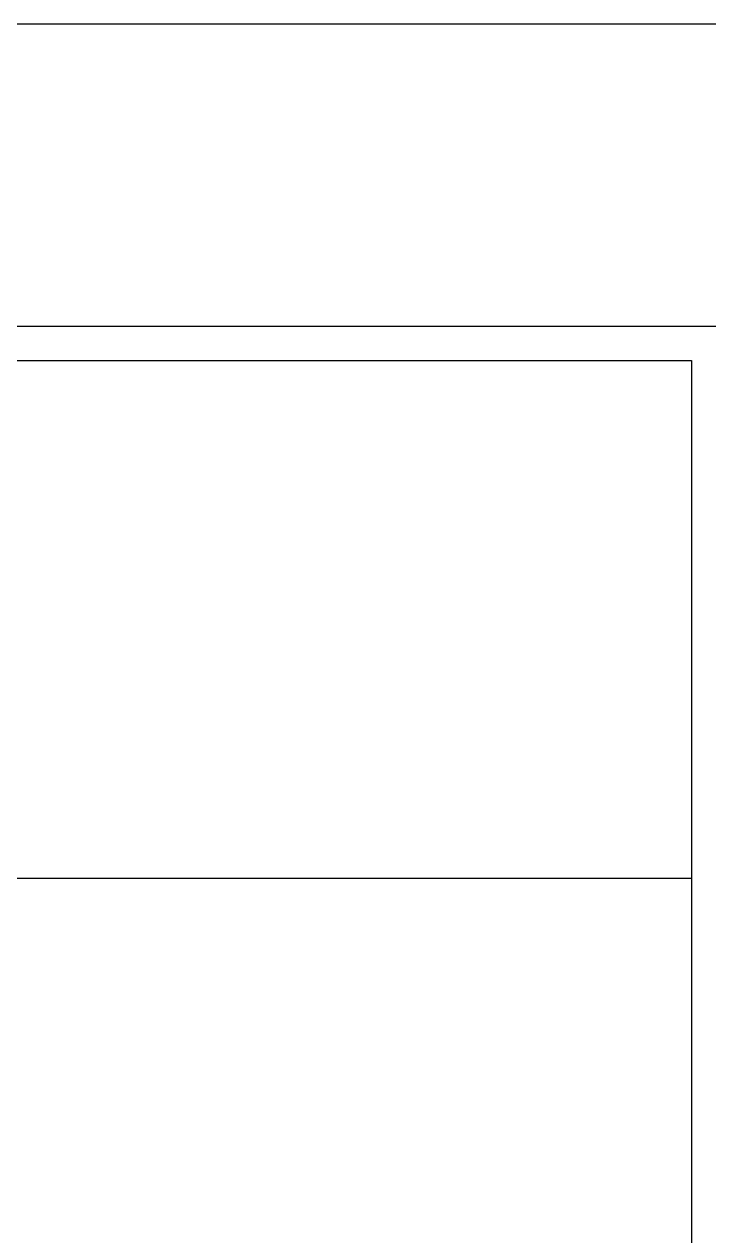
# Model space of a CAD drawing. Extents: x 28624 to 275476, y 13212 to 258202.
# Drawn here: x 123369 to 143194, y 147016 to 182080 of the extents above; entities that cross this region are included whole.
import ezdxf

# ---------------------------------------------------------------- set-up
doc = ezdxf.new("R2010")
doc.units = 0
doc.header["$LTSCALE"] = 1000
doc.header["$MEASUREMENT"] = 0
doc.layers.add('14#槽钢', color=3, linetype='Continuous')

# ---------------------------------------------------------------- blocks, each defined once
blk = doc.blocks.new('*U73')
at = {"layer": '14#槽钢'}
blk.add_lwpolyline([(0, 29946), (0, -29946)], dxfattribs=at)
blk = doc.blocks.new('*U74')
at = {"layer": '14#槽钢', "color": 0, "linetype": 'ByBlock', "lineweight": -2, "transparency": 16777216}
blk.add_blockref('*U73', (87047, 0), dxfattribs=at)

msp = doc.modelspace()

# ---------------------------------------------------------------- linework, layer by layer
at = {"layer": '14#槽钢'}
for points in [[(54647.2, 173343.2), (143693.8, 173343.2), (143693.8, 182080), (54647.2, 182080)], [(54647.2, 173343.2), (143693.8, 173343.2), (143693.8, 111452.1), (54647.2, 111452.1)], [(55647.2, 172343.2), (142693.8, 172343.2), (142693.8, 112452.1), (55647.2, 112452.1)]]:
    msp.add_lwpolyline(points, close=True, dxfattribs=at)
for points in [[(55647.2, 172343.2), (142693.8, 172343.2)], [(55647.2, 157370.4), (142693.8, 157370.4)]]:
    msp.add_lwpolyline(points, dxfattribs=at)

# ---------------------------------------------------------------- block references
msp.add_blockref('*U74', (55647.2, 142397.7), dxfattribs=at)

doc.saveas('drawing.dxf')
